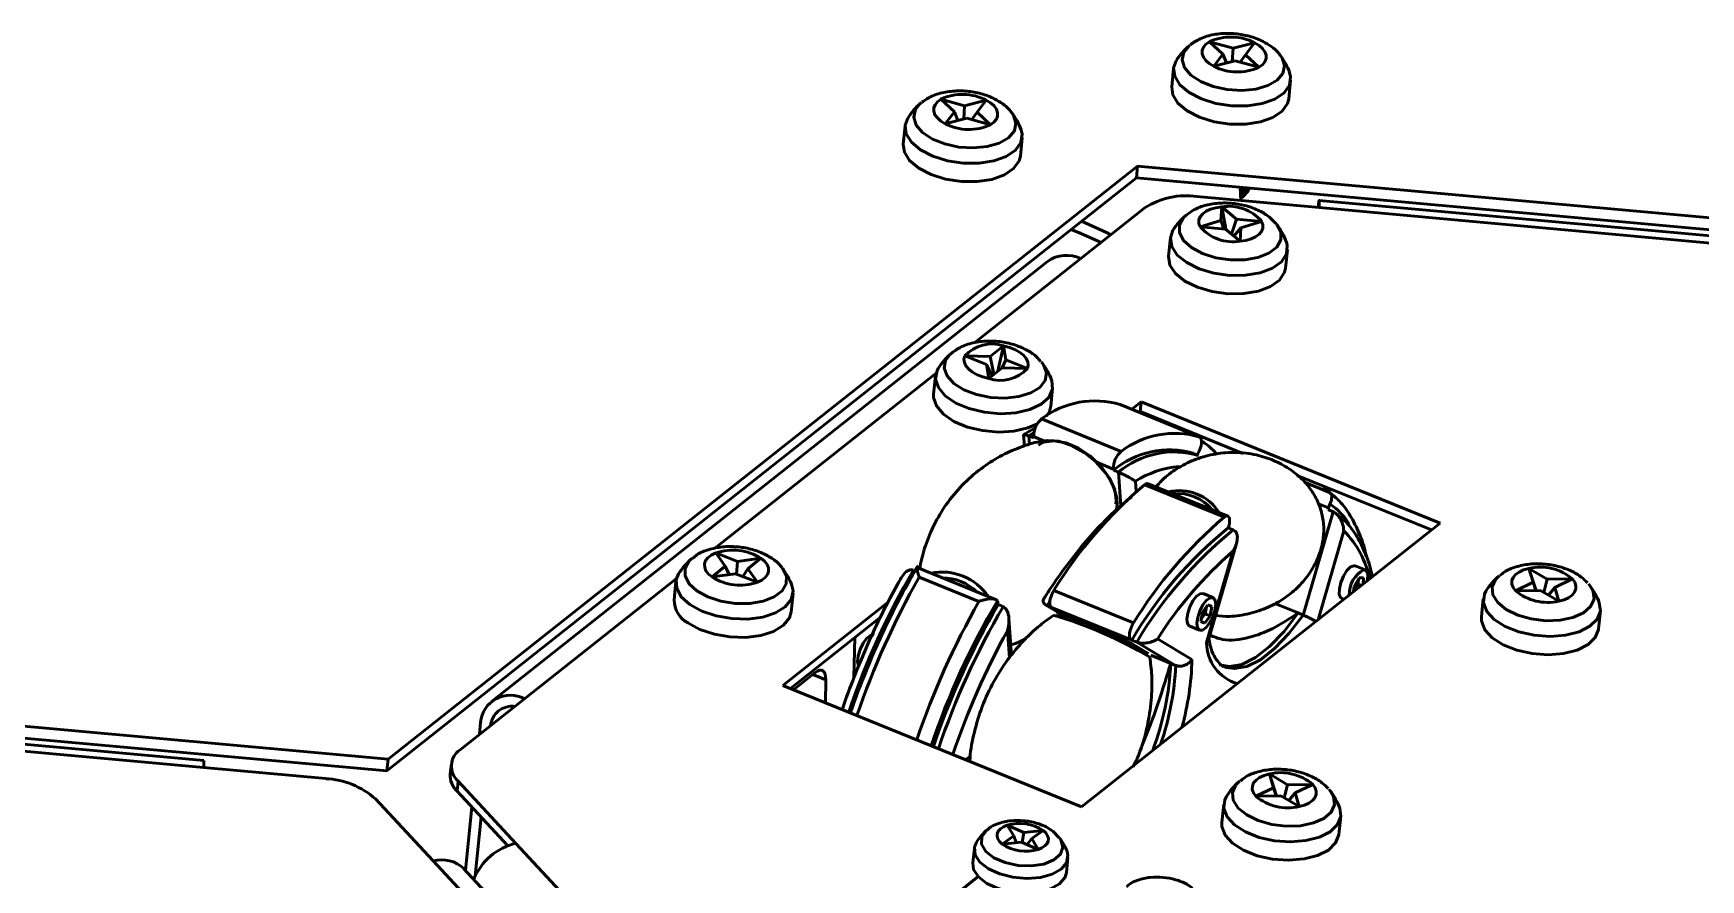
# Model space of a CAD drawing. Header units: millimetres. Extents: x 263 to 2983, y 441 to 2500.
# Drawn here: x 1818.4 to 1960.1, y 1928.8 to 2000.8 of the extents above; entities that cross this region are included whole.
import ezdxf

# ---------------------------------------------------------------- set-up
doc = ezdxf.new("R2010")
doc.units = ezdxf.units.MM
doc.header["$LTSCALE"] = 0.5
doc.layers.add('BOL', color=7, linetype='Continuous', lineweight=50)

msp = doc.modelspace()

# ---------------------------------------------------------------- linework, layer by layer
at = {"layer": 'BOL'}
for p, q in [((1919.47, 1999.01), (1918.33, 2000.07)), ((1918.33, 2000.07), (1920.34, 1999.51)), ((1920.34, 1999.51), (1922.17, 1999.99)), ((1922.17, 1999.99), (1921.39, 1998.97)), ((1918.7, 1997.98), (1919.47, 1999.01)), ((1920.53, 1998.46), (1918.7, 1997.98)), ((1919.47, 1999.01), (1919.77, 1998.27)), ((1920.34, 1999.51), (1920.26, 1998.39)), ((1922.54, 1997.9), (1920.53, 1998.46)), ((1921.39, 1998.97), (1920.95, 1998.34)), ((1921.39, 1998.97), (1922.54, 1997.9)), ((1924.34, 1998.93), (1924.3, 1998.98)), ((1915.29, 1997.81), (1915.13, 1996.25)), ((1925.07, 1995.23), (1925.23, 1996.79)), ((1896.66, 1994.12), (1895.51, 1995.19)), ((1895.51, 1995.19), (1897.52, 1994.62)), ((1895.88, 1993.1), (1896.66, 1994.12)), ((1896.66, 1994.12), (1896.96, 1993.38)), ((1897.52, 1994.62), (1897.45, 1993.51)), ((1897.52, 1994.62), (1899.35, 1995.1)), ((1898.58, 1994.08), (1898.14, 1993.46)), ((1899.35, 1995.1), (1898.58, 1994.08)), ((1898.58, 1994.08), (1899.72, 1993.01)), ((1901.52, 1994.05), (1901.49, 1994.1)), ((1892.47, 1992.93), (1892.31, 1991.37)), ((1897.71, 1993.58), (1895.88, 1993.1)), ((1899.72, 1993.01), (1897.71, 1993.58)), ((1902.26, 1990.34), (1902.42, 1991.9)), ((1912.12, 1988.49), (1848.42, 1938.08)), ((1912.22, 1989.5), (1848.52, 1939.09)), ((1912.12, 1988.49), (1912.22, 1989.5)), ((2032.84, 1977.57), (1912.12, 1988.49)), ((2032.95, 1978.58), (1912.22, 1989.5)), ((1917.27, 1986.91), (1927.65, 1985.97)), ((1920.98, 1987.66), (1920.94, 1987.43)), ((1920.99, 1986.57), (1920.95, 1987.69)), ((1920.96, 1987.53), (1921.23, 1987.63)), ((1907.4, 1981.63), (1912.88, 1985.97)), ((1919.31, 1984.88), (1919.38, 1986.03)), ((1919.38, 1986.03), (1919.72, 1984.16)), ((1919.38, 1986.03), (1920.62, 1984.99)), ((1920.96, 1986.79), (1920.98, 1986.79)), ((1927.65, 1985.97), (2017.26, 1977.86)), ((2017.28, 1978.47), (1927.66, 1986.58)), ((1916.38, 1985.36), (1916.32, 1985.31)), ((1917.54, 1984.34), (1919.31, 1984.88)), ((1919.7, 1984.15), (1917.54, 1984.34)), ((1919.31, 1984.88), (1919.55, 1984.16)), ((1920.94, 1983.11), (1919.7, 1984.15)), ((1920.62, 1984.99), (1920.2, 1983.72)), ((1921.01, 1984.26), (1920.42, 1983.54)), ((1920.62, 1984.99), (1922.77, 1984.8)), ((1921.01, 1984.26), (1920.94, 1983.11)), ((1922.77, 1984.8), (1921.01, 1984.26)), ((1915.01, 1983.4), (1914.85, 1981.84)), ((1904.57, 1981.4), (1857.29, 1943.97)), ((1898.38, 1974.49), (1907.4, 1981.63)), ((1924.8, 1980.81), (1924.96, 1982.37)), ((1899.7, 1973.31), (1900.83, 1974.21)), ((1900.83, 1974.21), (1900.36, 1972.07)), ((1900.83, 1974.21), (1901.02, 1973.04)), ((1899.38, 1972.62), (1897.55, 1973.36)), ((1897.55, 1973.36), (1899.7, 1973.31)), ((1899.7, 1973.31), (1900.01, 1971.8)), ((1901.02, 1973.04), (1900.71, 1972.35)), ((1901.02, 1973.04), (1902.86, 1972.3)), ((1904.11, 1972.78), (1904.05, 1972.84)), ((1876.27, 1956.99), (1895.1, 1971.9)), ((1895.06, 1971.66), (1894.89, 1970.1)), ((1899.57, 1971.45), (1899.38, 1972.62)), ((1899.38, 1972.62), (1899.86, 1971.68)), ((1900.71, 1972.35), (1899.57, 1971.45)), ((1902.86, 1972.3), (1900.71, 1972.35)), ((1904.84, 1969.07), (1905, 1970.64)), ((1917.51, 1966.47), (1910.74, 1969.22)), ((1911.72, 1968.82), (1912.54, 1969.47)), ((1912.36, 1968.56), (1912.45, 1968.63)), ((1912.45, 1968.63), (1912.54, 1969.47)), ((1912.45, 1968.63), (1921.18, 1965.08)), ((1912.54, 1969.47), (1937.93, 1959.15)), ((1903.53, 1967.24), (1902.56, 1966.68)), ((1904.07, 1968.01), (1910.84, 1965.25)), ((1914.42, 1967.83), (1914.41, 1967.73)), ((1902.54, 1966.66), (1902.61, 1965.7)), ((1903.42, 1966.85), (1902.98, 1966.56)), ((1902.98, 1966.56), (1903.4, 1966.39)), ((1902.98, 1966.56), (1903.03, 1965.82)), ((1903.4, 1966.39), (1903.39, 1966.5)), ((1904.31, 1966.13), (1903.39, 1966.5)), ((1910.16, 1963.75), (1908.83, 1964.29)), ((1917.36, 1964.91), (1916.94, 1965.08)), ((1917.35, 1965.06), (1917.28, 1964.94)), ((1910.17, 1963.64), (1910.16, 1963.75)), ((1910.59, 1963.47), (1910.17, 1963.64)), ((1910.8, 1960.6), (1910.59, 1963.47)), ((1925.79, 1963.21), (1937.2, 1958.57)), ((1912.04, 1962.71), (1912.11, 1961.81)), ((1919.6, 1959.66), (1912.83, 1962.41)), ((1919.89, 1959.75), (1913.12, 1962.5)), ((1928.54, 1961.76), (1926.4, 1962.63)), ((1927.77, 1962.07), (1928.81, 1961.98)), ((1926.29, 1951.33), (1928.84, 1960.12)), ((1928.46, 1960.44), (1927.61, 1960.79)), ((1928.46, 1960.44), (1928.41, 1960.3)), ((1928.84, 1960.12), (1928.41, 1960.3)), ((1937.93, 1959.15), (1907.46, 1935.03)), ((1919.93, 1958.75), (1919.97, 1958.9)), ((1920.35, 1958.58), (1919.93, 1958.75)), ((1918.25, 1949.22), (1920.63, 1957.43)), ((1929.75, 1958.5), (1927.56, 1950.94)), ((1874.36, 1956.15), (1874.3, 1956.11)), ((1877.18, 1955.48), (1876.37, 1956.61)), ((1876.37, 1956.61), (1878.21, 1955.88)), ((1878.21, 1955.88), (1878.14, 1954.82)), ((1878.21, 1955.88), (1880.21, 1956.16)), ((1880.21, 1956.16), (1879.1, 1955.25)), ((1918.09, 1949), (1920.35, 1956.79)), ((1860.12, 1944.21), (1873.04, 1954.43)), ((1876.06, 1954.57), (1877.18, 1955.48)), ((1878.06, 1954.85), (1876.06, 1954.57)), ((1877.18, 1955.48), (1877.52, 1954.78)), ((1879.91, 1954.12), (1878.06, 1954.85)), ((1879.1, 1955.25), (1878.66, 1954.61)), ((1879.1, 1955.25), (1879.91, 1954.12)), ((1900.15, 1952.66), (1893.48, 1955.37)), ((1898.74, 1952.49), (1893.66, 1954.55)), ((1896.07, 1954.32), (1896.06, 1954.47)), ((1931.05, 1954.49), (1930.62, 1953.77)), ((1931.57, 1955.17), (1930.72, 1955.51)), ((1930.97, 1953.96), (1930.99, 1954.4)), ((1931.43, 1954.5), (1931.05, 1954.49)), ((1931.4, 1953.98), (1931.43, 1954.5)), ((1942.97, 1954.69), (1942.92, 1954.64)), ((1945.84, 1954.12), (1945.49, 1955.29)), ((1945.49, 1955.29), (1946.09, 1953.42)), ((1945.49, 1955.29), (1947.05, 1954.38)), ((1947.05, 1954.38), (1946.76, 1953.26)), ((1947.05, 1954.38), (1949.18, 1954.4)), ((1949.18, 1954.4), (1947.68, 1953.68)), ((1872.99, 1954.19), (1872.83, 1952.63)), ((1882.78, 1951.61), (1882.94, 1953.17)), ((1897.84, 1953.9), (1897.65, 1953.68)), ((1905.12, 1953.43), (1911.89, 1950.68)), ((1918.63, 1952.82), (1917.79, 1953.16)), ((1930.62, 1953.77), (1930.59, 1953.34)), ((1930.61, 1953.35), (1930.97, 1953.96)), ((1930.97, 1953.96), (1931.24, 1953.85)), ((1944.34, 1953.4), (1945.84, 1954.12)), ((1946.47, 1953.43), (1944.34, 1953.4)), ((1945.84, 1954.12), (1946.07, 1953.42)), ((1948.03, 1952.51), (1946.47, 1953.43)), ((1947.68, 1953.68), (1947.15, 1953.03)), ((1947.68, 1953.68), (1948.03, 1952.51)), ((1950.67, 1953.85), (1950.54, 1954)), ((1882.07, 1945.35), (1891.04, 1952.46)), ((1900.36, 1952.33), (1900.37, 1952.22)), ((1900.79, 1952.05), (1900.37, 1952.22)), ((1904.43, 1952.18), (1905.78, 1951.37)), ((1904.78, 1952.51), (1904.53, 1952.13)), ((1904.53, 1952.13), (1904.96, 1951.96)), ((1904.53, 1952.13), (1905.82, 1951.36)), ((1911.67, 1949.24), (1904.9, 1951.99)), ((1904.9, 1951.99), (1904.96, 1951.96)), ((1905.32, 1951.48), (1905.31, 1951.47)), ((1917.74, 1951.59), (1917.61, 1950.8)), ((1917.64, 1951), (1917.97, 1951.45)), ((1918.2, 1952.21), (1917.74, 1951.59)), ((1917.97, 1951.45), (1918.07, 1952.03)), ((1917.97, 1951.45), (1918.39, 1951.27)), ((1918.19, 1952.2), (1918.53, 1952.06)), ((1918.53, 1952.06), (1918.2, 1952.21)), ((1918.39, 1951.27), (1918.53, 1952.06)), ((1925.87, 1951.51), (1923.88, 1952.32)), ((1926.29, 1951.33), (1925.87, 1951.51)), ((1929.59, 1952.73), (1929.75, 1952.67)), ((1941.61, 1952.73), (1941.45, 1951.17)), ((1951.4, 1950.15), (1951.56, 1951.71)), ((1882.71, 1945.09), (1890.37, 1951.15)), ((1901.35, 1947.7), (1901.18, 1950.05)), ((1901.51, 1947.9), (1901.29, 1951.05)), ((1908.45, 1950.37), (1908.44, 1950.36)), ((1916.64, 1950.39), (1916.66, 1950.38)), ((1916.66, 1950.38), (1917.5, 1950.04)), ((1917.61, 1950.8), (1917.93, 1950.65)), ((1917.93, 1950.65), (1918.39, 1951.27)), ((1848.42, 1938.08), (1727.69, 1949)), ((1848.52, 1939.09), (1727.8, 1950.01)), ((1888.18, 1949.42), (1888.11, 1946.02)), ((1910.28, 1949.56), (1910.28, 1949.57)), ((1911.67, 1949.24), (1911.73, 1949.2)), ((1912.15, 1949.03), (1911.73, 1949.2)), ((1915.46, 1947.06), (1912.15, 1949.03)), ((1913.91, 1949.3), (1916.84, 1947.55)), ((1915.04, 1947.23), (1913.35, 1947.92)), ((1915.46, 1947.06), (1915.04, 1947.23)), ((1743.22, 1946.48), (1832.84, 1938.37)), ((1832.86, 1938.98), (1743.24, 1947.09)), ((1884.83, 1946.45), (1882.98, 1944.98)), ((1884.61, 1946.27), (1885.72, 1945.82)), ((1885.69, 1943.88), (1885.72, 1945.82)), ((1919.62, 1946.94), (1919.75, 1946.89)), ((1907.46, 1935.03), (1882.07, 1945.35)), ((1854.64, 1939.87), (1860.12, 1944.21)), ((1856.28, 1941.17), (1856.38, 1942.22)), ((1848.42, 1938.08), (1848.52, 1939.09)), ((1898.03, 1939.36), (1897.59, 1939.04)), ((1832.84, 1938.37), (1843.22, 1937.43)), ((1853.9, 1938.66), (1853.81, 1937.82)), ((1923.77, 1936.66), (1923.43, 1937.83)), ((1923.43, 1937.83), (1924.02, 1935.96)), ((1923.43, 1937.83), (1924.98, 1936.91)), ((1854.48, 1937.21), (1854.39, 1936.37)), ((1858.71, 1931.73), (1854.39, 1936.37)), ((1859.38, 1931.93), (1854.48, 1937.21)), ((1920.91, 1937.22), (1920.86, 1937.18)), ((1922.28, 1935.93), (1923.77, 1936.66)), ((1924.41, 1935.96), (1922.28, 1935.93)), ((1923.77, 1936.66), (1924.01, 1935.96)), ((1925.96, 1935.05), (1924.41, 1935.96)), ((1924.98, 1936.91), (1924.69, 1935.79)), ((1924.98, 1936.91), (1927.11, 1936.94)), ((1925.61, 1936.21), (1925.09, 1935.56)), ((1927.11, 1936.94), (1925.61, 1936.21)), ((1925.61, 1936.21), (1925.96, 1935.05)), ((1928.6, 1936.38), (1928.47, 1936.54)), ((1847.46, 1935.7), (1852.36, 1930.43)), ((1855.09, 1929.63), (1855.64, 1935.02)), ((1919.55, 1935.26), (1919.39, 1933.7)), ((1856.44, 1934.17), (1855.92, 1929.16)), ((1901.7, 1932.56), (1901.15, 1933.47)), ((1901.15, 1933.47), (1902.57, 1932.85)), ((1902.57, 1932.85), (1904.2, 1933.02)), ((1904.2, 1933.02), (1903.23, 1932.33)), ((1929.33, 1932.68), (1929.49, 1934.24)), ((1901.72, 1886.4), (1859.38, 1931.93)), ((1900.72, 1931.86), (1901.7, 1932.56)), ((1902.36, 1932.04), (1900.72, 1931.86)), ((1901.7, 1932.56), (1901.91, 1931.99)), ((1903.78, 1931.41), (1902.36, 1932.04)), ((1902.57, 1932.85), (1902.42, 1932.01)), ((1903.23, 1932.33), (1902.84, 1931.83)), ((1903.23, 1932.33), (1903.78, 1931.41)), ((1905.56, 1932.41), (1905.05, 1932.94)), ((1852.36, 1930.43), (1860.33, 1921.85)), ((1898.35, 1931.51), (1898.22, 1930.26)), ((1906.18, 1929.44), (1906.3, 1930.69)), ((1897.28, 1884.25), (1854.94, 1929.79)), ((1895.75, 1926.77), (1898.68, 1929.1))]:
    msp.add_line(p, q, dxfattribs=at)
at = {"layer": 'BOL', "flags": 128}
for points in [[(1916.6, 1999.73), (1916.16, 1999.19), (1916.01, 1998.54), (1916.22, 1997.87), (1916.76, 1997.24), (1917.6, 1996.69), (1918.65, 1996.26), (1919.85, 1996), (1921.09, 1995.93), (1922.27, 1996.05), (1923.29, 1996.34), (1924.08, 1996.8), (1924.56, 1997.37), (1924.71, 1998.02), (1924.5, 1998.69), (1924.34, 1998.93)], [(1916.67, 1999.79), (1916.65, 1999.77), (1916.6, 1999.73)], [(1918.33, 2000.07), (1918.03, 1999.86), (1917.82, 1999.6), (1917.72, 1999.33), (1917.72, 1999.04), (1917.82, 1998.75), (1918.02, 1998.47), (1918.32, 1998.21), (1918.7, 1997.98)], [(1922.54, 1997.9), (1922.84, 1998.12), (1923.04, 1998.37), (1923.15, 1998.64), (1923.15, 1998.93), (1923.05, 1999.22), (1922.84, 1999.5), (1922.55, 1999.76), (1922.17, 1999.99)], [(1915.51, 1998.45), (1915.29, 1997.86), (1915.38, 1997.13), (1915.82, 1996.41), (1916.6, 1995.76), (1917.65, 1995.22), (1918.89, 1994.83), (1920.23, 1994.63), (1921.58, 1994.63), (1922.82, 1994.82), (1923.88, 1995.2), (1924.67, 1995.73), (1925.13, 1996.38), (1925.23, 1997.1), (1925.15, 1997.46)], [(1915.13, 1996.25), (1915.22, 1995.57), (1915.66, 1994.85), (1916.44, 1994.2), (1917.49, 1993.66), (1918.73, 1993.27), (1920.07, 1993.07), (1921.42, 1993.07), (1922.66, 1993.26), (1923.72, 1993.64), (1924.51, 1994.17), (1924.97, 1994.82), (1925.07, 1995.23)], [(1893.78, 1994.84), (1893.34, 1994.31), (1893.2, 1993.66), (1893.41, 1992.99), (1893.95, 1992.35), (1894.78, 1991.8), (1895.84, 1991.38), (1897.03, 1991.12), (1898.27, 1991.04), (1899.45, 1991.16), (1900.47, 1991.46), (1901.26, 1991.91), (1901.75, 1992.49), (1901.89, 1993.14), (1901.68, 1993.81), (1901.52, 1994.05)], [(1893.86, 1994.9), (1893.83, 1994.88), (1893.78, 1994.84)], [(1895.51, 1995.19), (1895.21, 1994.97), (1895.01, 1994.72), (1894.9, 1994.45), (1894.9, 1994.16), (1895, 1993.87), (1895.21, 1993.59), (1895.5, 1993.33), (1895.88, 1993.1)], [(1899.72, 1993.01), (1900.02, 1993.23), (1900.23, 1993.48), (1900.33, 1993.75), (1900.33, 1994.04), (1900.23, 1994.33), (1900.03, 1994.61), (1899.73, 1994.87), (1899.35, 1995.1)], [(1892.69, 1993.57), (1892.48, 1992.98), (1892.56, 1992.25), (1893.01, 1991.53), (1893.78, 1990.87), (1894.83, 1990.33), (1896.07, 1989.95), (1897.41, 1989.74), (1898.76, 1989.74), (1900.01, 1989.94), (1901.06, 1990.31), (1901.85, 1990.85), (1902.31, 1991.5), (1902.42, 1992.22), (1902.33, 1992.58)], [(1892.31, 1991.37), (1892.4, 1990.69), (1892.85, 1989.97), (1893.62, 1989.31), (1894.67, 1988.77), (1895.91, 1988.39), (1897.25, 1988.18), (1898.6, 1988.18), (1899.85, 1988.37), (1900.9, 1988.75), (1901.69, 1989.29), (1902.15, 1989.94), (1902.26, 1990.34)], [(1919.38, 1986.03), (1918.88, 1985.96), (1918.43, 1985.83), (1918.05, 1985.66), (1917.76, 1985.44), (1917.55, 1985.19), (1917.44, 1984.92), (1917.44, 1984.63), (1917.54, 1984.34)], [(1927.57, 1985.97), (1927.6, 1986.24), (1927.64, 1986.49), (1927.66, 1986.58), (1927.67, 1986.53), (1927.67, 1986.32), (1927.65, 1985.97)], [(1909.13, 1983), (1907.35, 1983.8), (1906.57, 1984.1)], [(1909.94, 1983.65), (1909.58, 1983.84), (1907.46, 1984.81)], [(1915.23, 1984.04), (1915.01, 1983.39), (1915.13, 1982.65), (1915.6, 1981.94), (1916.4, 1981.29), (1917.47, 1980.76), (1918.72, 1980.39), (1920.07, 1980.21), (1921.41, 1980.22)], [(1916.32, 1985.31), (1916.12, 1985.12), (1915.78, 1984.5), (1915.78, 1983.84), (1916.14, 1983.18), (1916.81, 1982.57), (1917.75, 1982.07), (1918.88, 1981.71), (1920.11, 1981.53), (1921.33, 1981.54)], [(1920.94, 1983.11), (1921.43, 1983.18), (1921.88, 1983.31), (1922.26, 1983.48), (1922.56, 1983.7), (1922.77, 1983.95), (1922.87, 1984.22), (1922.87, 1984.51), (1922.77, 1984.8)], [(1921.33, 1981.54), (1922.45, 1981.74), (1923.38, 1982.11), (1924.05, 1982.62), (1924.39, 1983.23), (1924.39, 1983.9), (1924.06, 1984.52)], [(1924.06, 1984.52), (1924.03, 1984.56), (1924.02, 1984.57)], [(1921.41, 1980.22), (1922.65, 1980.43), (1923.68, 1980.82), (1924.45, 1981.37), (1924.88, 1982.03), (1924.95, 1982.75), (1924.87, 1983.05)], [(1914.85, 1981.84), (1914.85, 1981.83), (1914.96, 1981.09), (1915.44, 1980.38), (1916.24, 1979.73), (1917.31, 1979.2), (1918.56, 1978.83), (1919.91, 1978.64), (1921.25, 1978.66)], [(1921.25, 1978.66), (1922.49, 1978.87), (1923.52, 1979.26), (1924.29, 1979.81), (1924.72, 1980.47), (1924.8, 1980.81)], [(1902.86, 1972.3), (1902.93, 1972.58), (1902.9, 1972.87), (1902.76, 1973.15), (1902.53, 1973.43), (1902.2, 1973.68), (1901.8, 1973.9), (1901.34, 1974.08), (1900.83, 1974.21)], [(1895.9, 1972.98), (1895.79, 1972.33), (1896.03, 1971.66), (1896.6, 1971.02), (1897.46, 1970.48), (1898.53, 1970.08), (1899.74, 1969.83), (1900.97, 1969.78), (1902.14, 1969.91), (1903.15, 1970.23), (1903.91, 1970.69), (1904.36, 1971.28), (1904.47, 1971.93), (1904.23, 1972.6), (1904.11, 1972.78)], [(1896.37, 1973.57), (1896.35, 1973.56), (1895.9, 1972.98)], [(1897.55, 1973.36), (1897.47, 1973.08), (1897.51, 1972.8), (1897.64, 1972.51), (1897.88, 1972.23), (1898.2, 1971.98), (1898.6, 1971.76), (1899.07, 1971.58), (1899.57, 1971.45)], [(1895.28, 1972.3), (1895.18, 1972.12), (1895.05, 1971.4), (1895.29, 1970.67), (1895.88, 1969.97), (1896.78, 1969.36), (1897.92, 1968.88), (1899.21, 1968.57), (1900.57, 1968.45), (1901.88, 1968.53), (1903.06, 1968.8), (1904.02, 1969.25), (1904.67, 1969.84), (1904.99, 1970.53), (1904.93, 1971.26), (1904.92, 1971.31)], [(1894.89, 1970.1), (1894.89, 1969.84), (1895.13, 1969.11), (1895.72, 1968.41), (1896.62, 1967.8), (1897.76, 1967.32), (1899.05, 1967.01), (1900.41, 1966.89), (1901.72, 1966.97), (1902.9, 1967.24), (1903.71, 1967.6)], [(1903.8, 1965.79), (1904.24, 1966.02), (1905.1, 1966.15), (1906.12, 1965.98), (1907.19, 1965.52), (1908.23, 1964.83), (1909.14, 1963.96), (1909.84, 1962.98), (1910.28, 1961.99), (1910.4, 1961.07), (1910.37, 1960.8)], [(1904.32, 1966.15), (1904.56, 1966.18), (1905.54, 1966.11), (1906.62, 1965.76), (1907.69, 1965.16), (1908.69, 1964.35), (1909.52, 1963.41), (1910.12, 1962.4), (1910.44, 1961.42), (1910.48, 1960.87)], [(1917.35, 1965.06), (1917.46, 1965.27), (1917.55, 1965.49), (1917.62, 1965.72), (1917.66, 1965.94), (1917.67, 1966.13), (1917.64, 1966.29), (1917.59, 1966.4), (1917.51, 1966.47)], [(1919.97, 1958.9), (1920.03, 1959.13), (1920.05, 1959.33), (1920.04, 1959.5), (1920, 1959.64), (1919.93, 1959.73), (1919.84, 1959.76), (1919.72, 1959.74), (1919.6, 1959.66)], [(1874.3, 1956.11), (1874.12, 1955.94), (1873.77, 1955.33), (1873.76, 1954.67), (1874.1, 1954), (1874.76, 1953.39)], [(1876.37, 1956.61), (1875.99, 1956.43), (1875.71, 1956.21), (1875.51, 1955.96), (1875.42, 1955.68), (1875.43, 1955.39), (1875.54, 1955.1), (1875.76, 1954.82), (1876.06, 1954.57)], [(1879.91, 1954.12), (1880.28, 1954.3), (1880.57, 1954.52), (1880.76, 1954.77), (1880.86, 1955.05), (1880.85, 1955.34), (1880.73, 1955.63), (1880.52, 1955.91), (1880.21, 1956.16)], [(1873.21, 1954.83), (1873.01, 1954.35), (1873.05, 1953.62), (1873.44, 1952.89), (1874.17, 1952.22)], [(1874.76, 1953.39), (1875.69, 1952.88), (1876.81, 1952.52), (1878.03, 1952.33), (1879.26, 1952.33), (1880.39, 1952.52), (1881.33, 1952.88), (1882.01, 1953.39), (1882.36, 1954), (1882.37, 1954.66), (1882.04, 1955.31)], [(1930.72, 1955.51), (1930.62, 1955.53), (1930.33, 1955.42), (1930.02, 1955.11), (1929.73, 1954.65), (1929.5, 1954.11), (1929.38, 1953.57), (1929.37, 1953.12), (1929.48, 1952.82), (1929.59, 1952.73)], [(1931.78, 1954.27), (1931.78, 1954.33), (1931.79, 1954.78), (1931.68, 1955.08), (1931.46, 1955.19)], [(1942.92, 1954.64), (1942.64, 1954.35), (1942.36, 1953.72), (1942.42, 1953.06), (1942.84, 1952.4), (1943.56, 1951.81), (1944.54, 1951.33), (1945.69, 1951), (1946.92, 1950.85), (1948.14, 1950.89), (1949.23, 1951.12), (1950.12, 1951.52), (1950.73, 1952.05), (1951.02, 1952.68), (1950.95, 1953.35), (1950.67, 1953.85)], [(1945.49, 1955.29), (1945.04, 1955.17), (1944.66, 1954.99), (1944.36, 1954.78), (1944.15, 1954.53), (1944.04, 1954.26), (1944.04, 1953.97), (1944.14, 1953.68), (1944.34, 1953.4)], [(1948.03, 1952.51), (1948.47, 1952.64), (1948.85, 1952.81), (1949.15, 1953.02), (1949.36, 1953.27), (1949.47, 1953.55), (1949.48, 1953.83), (1949.38, 1954.12), (1949.18, 1954.4)], [(1874.17, 1952.22), (1875.19, 1951.67), (1876.41, 1951.26), (1877.74, 1951.03), (1879.09, 1950.99), (1880.36, 1951.16), (1881.45, 1951.51), (1882.28, 1952.03), (1882.79, 1952.67), (1882.94, 1953.38), (1882.85, 1953.84)], [(1904.9, 1951.99), (1904.83, 1952.07), (1904.78, 1952.19), (1904.77, 1952.36), (1904.78, 1952.56), (1904.83, 1952.78), (1904.9, 1953.01), (1905, 1953.23), (1905.12, 1953.43)], [(1917.79, 1953.16), (1917.55, 1953.15), (1917.24, 1952.94), (1916.93, 1952.55), (1916.67, 1952.04), (1916.49, 1951.49), (1916.42, 1950.98), (1916.48, 1950.6), (1916.64, 1950.39)], [(1941.83, 1953.37), (1941.7, 1953.11), (1941.62, 1952.39), (1941.9, 1951.65), (1942.53, 1950.96), (1943.46, 1950.37), (1944.62, 1949.9), (1945.93, 1949.62), (1947.29, 1949.52), (1948.59, 1949.62), (1949.75, 1949.92), (1950.67, 1950.39), (1951.29, 1950.99), (1951.56, 1951.68), (1951.47, 1952.38)], [(1874.01, 1950.66), (1875.03, 1950.1), (1876.25, 1949.7), (1877.58, 1949.47), (1878.93, 1949.43), (1880.2, 1949.6), (1881.29, 1949.95), (1882.12, 1950.47), (1882.63, 1951.11), (1882.78, 1951.61)], [(1917.49, 1950.05), (1917.74, 1950.05), (1918.05, 1950.27), (1918.35, 1950.66), (1918.62, 1951.17), (1918.8, 1951.72), (1918.87, 1952.22), (1918.81, 1952.61), (1918.65, 1952.81), (1918.39, 1952.81), (1918.09, 1952.59), (1917.78, 1952.2), (1917.52, 1951.69), (1917.34, 1951.14), (1917.27, 1950.64), (1917.32, 1950.25), (1917.49, 1950.05)], [(1919.2, 1947.11), (1920.03, 1946.95), (1921.09, 1947.14), (1922.24, 1947.72), (1923.44, 1948.66), (1924.67, 1949.94), (1925.87, 1951.51)], [(1911.89, 1950.68), (1911.77, 1950.48), (1911.68, 1950.26), (1911.6, 1950.03), (1911.55, 1949.81), (1911.54, 1949.61), (1911.55, 1949.44), (1911.6, 1949.31), (1911.67, 1949.24)], [(1919.75, 1946.89), (1920.46, 1946.78), (1921.51, 1946.97), (1922.66, 1947.54), (1923.87, 1948.49), (1925.09, 1949.76), (1926.29, 1951.33)], [(1941.45, 1951.17), (1941.46, 1950.83), (1941.74, 1950.09), (1942.37, 1949.4), (1943.3, 1948.81), (1944.46, 1948.34), (1945.77, 1948.06), (1947.13, 1947.96), (1948.43, 1948.06), (1949.59, 1948.36), (1950.51, 1948.83), (1951.13, 1949.43), (1951.4, 1950.12), (1951.4, 1950.15)], [(1888.43, 1947.38), (1888.48, 1947.87), (1888.64, 1948.42), (1888.9, 1948.94), (1889.2, 1949.36), (1889.51, 1949.6), (1889.77, 1949.64), (1889.8, 1949.63)], [(1888.51, 1947), (1888.5, 1947.02), (1888.43, 1947.38)], [(1884.83, 1946.45), (1885.02, 1946.57), (1885.19, 1946.64), (1885.35, 1946.64), (1885.48, 1946.58), (1885.59, 1946.47), (1885.67, 1946.3), (1885.71, 1946.08), (1885.72, 1945.82)], [(1923.43, 1937.83), (1922.98, 1937.7), (1922.6, 1937.53), (1922.3, 1937.31), (1922.09, 1937.06), (1921.98, 1936.79), (1921.97, 1936.5), (1922.07, 1936.21), (1922.28, 1935.93)], [(1919.77, 1935.91), (1919.64, 1935.64), (1919.55, 1934.92), (1919.83, 1934.19), (1920.46, 1933.5), (1921.4, 1932.9), (1922.56, 1932.44), (1923.87, 1932.15), (1925.22, 1932.05), (1926.53, 1932.16), (1927.68, 1932.45), (1928.6, 1932.92), (1929.22, 1933.52), (1929.49, 1934.22), (1929.41, 1934.91)], [(1920.86, 1937.18), (1920.57, 1936.89), (1920.29, 1936.26), (1920.36, 1935.59), (1920.77, 1934.93), (1921.5, 1934.34), (1922.47, 1933.86), (1923.63, 1933.54), (1924.86, 1933.39), (1926.07, 1933.43), (1927.17, 1933.66), (1928.06, 1934.05), (1928.67, 1934.59), (1928.95, 1935.21), (1928.88, 1935.88), (1928.6, 1936.38)], [(1925.96, 1935.05), (1926.41, 1935.17), (1926.79, 1935.34), (1927.09, 1935.56), (1927.3, 1935.81), (1927.41, 1936.08), (1927.41, 1936.37), (1927.31, 1936.66), (1927.11, 1936.94)], [(1899.39, 1933.04), (1899.37, 1933.02), (1898.98, 1932.47), (1898.97, 1931.85), (1899.32, 1931.24), (1900.02, 1930.7), (1900.97, 1930.29), (1902.07, 1930.05), (1903.21, 1930.01), (1904.27, 1930.17), (1905.12, 1930.52), (1905.68, 1931.01), (1905.88, 1931.6), (1905.71, 1932.22), (1905.59, 1932.4)], [(1901.15, 1933.47), (1900.83, 1933.34), (1900.58, 1933.17), (1900.4, 1932.98), (1900.3, 1932.76), (1900.28, 1932.53), (1900.35, 1932.3), (1900.5, 1932.08), (1900.72, 1931.86)], [(1903.78, 1931.41), (1904.1, 1931.54), (1904.35, 1931.71), (1904.53, 1931.91), (1904.63, 1932.12), (1904.64, 1932.35), (1904.58, 1932.58), (1904.43, 1932.81), (1904.2, 1933.02)], [(1919.39, 1933.7), (1919.39, 1933.36), (1919.67, 1932.63), (1920.3, 1931.94), (1921.23, 1931.34), (1922.4, 1930.88), (1923.7, 1930.59), (1925.06, 1930.49), (1926.37, 1930.6), (1927.52, 1930.89), (1928.44, 1931.36), (1929.06, 1931.96), (1929.33, 1932.66), (1929.33, 1932.68)], [(1898.52, 1932.02), (1898.36, 1931.6), (1898.42, 1930.96), (1898.82, 1930.33), (1899.54, 1929.77), (1900.51, 1929.33), (1901.63, 1929.04), (1902.82, 1928.94), (1903.96, 1929.03), (1904.96, 1929.3), (1905.72, 1929.73), (1906.19, 1930.28), (1906.31, 1930.91), (1906.23, 1931.23)], [(1898.22, 1930.26), (1898.29, 1929.71), (1898.7, 1929.08), (1899.41, 1928.52), (1900.38, 1928.08), (1901.5, 1927.79), (1902.69, 1927.69), (1903.83, 1927.78), (1904.83, 1928.05), (1905.6, 1928.48), (1906.06, 1929.04), (1906.18, 1929.44)]]:
    msp.add_lwpolyline(points, dxfattribs=at)
at = {"layer": 'BOL'}
for centre, radius, start, end in [((1920.09, 1995.65), 5.37, 130.5445, 148.483), ((1920.16, 1996.06), 4.41, 62.9424, 114.6023), ((1920.09, 1995.65), 5.37, 19.7775, 37.7161), ((1920.7, 2001.91), 4.41, 242.947, 294.5978), ((1897.35, 1991.18), 4.41, 62.9423, 114.6024), ((1897.27, 1990.76), 5.37, 130.5445, 148.483), ((1897.27, 1990.76), 5.37, 19.7775, 37.7161), ((1897.89, 1997.02), 4.41, 242.947, 294.5978), ((1916.34, 1980.53), 6.45, 81.7012, 122.4714), ((1920.52, 1987.79), 1.1, 294.4391, 338.275), ((1919.98, 1982.39), 3.69, 40.7079, 99.3783), ((1919.81, 1981.23), 5.37, 130.5445, 148.483), ((1920.34, 1986.75), 3.69, 220.7086, 279.3793), ((1919.81, 1981.23), 5.37, 19.7775, 37.7161), ((1906.18, 1979.1), 2.81, 64.3576, 124.9721), ((1899.83, 1971.29), 3.09, 71.0928, 137.7787), ((1899.86, 1969.49), 5.37, 130.5445, 148.483), ((1899.86, 1969.49), 5.37, 19.7775, 37.7161), ((1900.57, 1974.37), 3.09, 251.0928, 317.7787), ((1908.6, 1962.05), 7.49, 73.4084, 127.2593), ((1903.25, 1969.27), 1.6, 321.1712, 353.1498), ((1905.31, 1966.54), 1.92, 130.329, 181.1431), ((1915.37, 1959.29), 7.49, 73.4084, 127.2592), ((1912.08, 1963.79), 1.92, 130.3278, 181.1444), ((1914.91, 1958.03), 7.34, 73.9263, 130.1586), ((1915.32, 1957.88), 7.32, 73.4281, 130.2117), ((1916.51, 1955.63), 8.37, 95.3655, 122.2492), ((1937.28, 1933.61), 37.79, 130.3315, 148.3503), ((1913.04, 1962.21), 0.294, 75.2329, 137.7326), ((1915.78, 1957.94), 3.97, 32.0127, 103.7372), ((1915.68, 1957.97), 3.69, 38.9146, 96.8358), ((1930.78, 1959.77), 2.42, 155.4119, 163.7891), ((1925.18, 1955.93), 5.92, 32.0879, 54.9119), ((1942.47, 1931.1), 35.68, 129.1772, 149.5046), ((1944.05, 1930.85), 37.79, 130.3315, 148.3503), ((1942.89, 1930.93), 35.67, 129.1758, 149.5052), ((1923.89, 1952.67), 8.26, 12.2649, 44.8616), ((1877.79, 1952.02), 5.37, 130.5445, 148.483), ((1877.82, 1952.33), 4.52, 57.9869, 108.7859), ((1943.13, 1930.71), 34.63, 131.1412, 147.541), ((1878.45, 1958.4), 4.52, 237.9856, 288.7855), ((1877.79, 1952.02), 5.37, 19.7775, 37.7161), ((1950.17, 1921.87), 66, 149.7284, 161.2623), ((1954.48, 1920.12), 69.89, 150.4852, 161.0755), ((1895.58, 1950.17), 4.82, 34.6541, 101.0959), ((1895.53, 1950.04), 4.47, 46.6619, 89.088), ((1932.57, 1953.1), 2.36, 117.8454, 181.6095), ((1946.41, 1950.56), 5.37, 130.5445, 148.483), ((1946.45, 1951.17), 4.24, 49.8691, 103.034), ((1947.07, 1956.64), 4.23, 229.8701, 283.0345), ((1946.41, 1950.56), 5.37, 19.7775, 37.7161), ((1875.07, 1952.64), 2.24, 180.2418, 241.8159), ((1959.58, 1918.05), 69.91, 150.4872, 161.0735), ((1958.25, 1918.59), 67.15, 149.633, 161.2037), ((1957.01, 1919.11), 65.61, 149.6942, 161.2966), ((1957.45, 1918.93), 65.62, 149.6956, 161.2951), ((1899.82, 1952.31), 0.54, 2.3278, 25.2461), ((1896.53, 1920.65), 32.06, 58.7486, 73.8985), ((1957.28, 1918.98), 64.12, 151.0229, 161.362), ((1894.64, 1916.17), 36.67, 59.4902, 73.4415), ((1908.06, 1948.29), 2.12, 63.3087, 79.4734), ((1907.28, 1944.94), 5.52, 57.0175, 71.677), ((1921.75, 1949.01), 3.66, 180.1743, 253.3305), ((1890.66, 1948.4), 24.41, 339.4179, 357.2616), ((1893.64, 1948.04), 23.21, 344.355, 358.7926), ((1891.5, 1948.17), 23.99, 340.9508, 357.3401), ((1858.9, 1941.99), 2.53, 61.2291, 174.9199), ((1859.04, 1941.77), 1.81, 81.842, 174.885), ((1829.61, 1938.75), 3.25, 353.2213, 4.1098), ((1855.59, 1938.48), 1.69, 124.3504, 228.8257), ((1842.93, 1930.65), 6.78, 48.1868, 87.5624), ((1855.63, 1937.71), 1.83, 176.5072, 227.2409), ((1924.38, 1933.7), 4.24, 49.8705, 103.0342), ((1924.35, 1933.1), 5.37, 130.5445, 148.483), ((1925.01, 1939.17), 4.23, 229.8685, 283.0347), ((1924.35, 1933.1), 5.37, 19.7775, 37.7161), ((1902.19, 1929.77), 4.3, 130.5445, 148.483), ((1902.2, 1930.04), 3.59, 56.0767, 107.1158), ((1860.6, 1926.88), 5.2, 103.5, 157.4906), ((1902.72, 1934.84), 3.59, 236.0766, 287.1159), ((1902.19, 1929.77), 4.3, 19.7775, 37.7161), ((1853.09, 1927.85), 2.68, 46.2176, 105.8011)]:
    msp.add_arc(centre, radius, start, end, dxfattribs=at)
for points, knots in [([(1922.91, 2000.08), (1922.71, 2000.18), (1922.16, 2000.44), (1921.15, 2000.7), (1919.92, 2000.82), (1918.69, 2000.71), (1917.58, 2000.4), (1916.98, 2000), (1916.71, 1999.82)], [0, 0, 0, 0, 0.103117, 0.283595, 0.463259, 0.646414, 0.838105, 1, 1, 1, 1]), ([(1924.28, 1999), (1924.26, 1999.02), (1924.09, 1999.3), (1923.62, 1999.67), (1923.13, 1999.95), (1922.91, 2000.08)], [0, 0, 0, 0, 0.042538, 0.569872, 1, 1, 1, 1]), ([(1900.1, 1995.2), (1899.9, 1995.29), (1899.35, 1995.55), (1898.34, 1995.81), (1897.11, 1995.93), (1895.87, 1995.82), (1894.77, 1995.52), (1894.17, 1995.12), (1893.89, 1994.93)], [0, 0, 0, 0, 0.103117, 0.283594, 0.463259, 0.646409, 0.838105, 1, 1, 1, 1]), ([(1901.46, 1994.11), (1901.45, 1994.13), (1901.27, 1994.41), (1900.81, 1994.78), (1900.32, 1995.07), (1900.1, 1995.2)], [0, 0, 0, 0, 0.042539, 0.569872, 1, 1, 1, 1]), ([(1920.95, 1987), (1921.03, 1987.02), (1921.37, 1987.13), (1921.64, 1987.37), (1921.68, 1987.59), (1921.69, 1987.63)], [0, 0, 0, 0, 0.189845, 0.848841, 1, 1, 1, 1]), ([(1920.96, 1987.56), (1921.06, 1987.59), (1921.18, 1987.61), (1921.24, 1987.67), (1921.24, 1987.67)], [0, 0, 0, 0, 0.979004, 1, 1, 1, 1]), ([(1921.04, 1987.27), (1921.09, 1987.29), (1921.34, 1987.37), (1921.46, 1987.52), (1921.55, 1987.64)], [0, 0, 0, 0, 0.230057, 1, 1, 1, 1]), ([(1921.05, 1987.31), (1921.1, 1987.33), (1921.36, 1987.42), (1921.49, 1987.58), (1921.59, 1987.71)], [0, 0, 0, 0, 0.204557, 1, 1, 1, 1]), ([(1921.07, 1987), (1921.1, 1987.01), (1921.4, 1987.12), (1921.64, 1987.35), (1921.69, 1987.57), (1921.7, 1987.63)], [0, 0, 0, 0, 0.094372, 0.791594, 1, 1, 1, 1]), ([(1923.99, 1984.58), (1923.84, 1984.75), (1923.48, 1985.17), (1922.68, 1985.68), (1921.65, 1986.1), (1920.46, 1986.35), (1919.22, 1986.39), (1918.05, 1986.21), (1917.09, 1985.88), (1916.61, 1985.51), (1916.42, 1985.36)], [0, 0, 0, 0, 0.087148, 0.211396, 0.347639, 0.486965, 0.626948, 0.770727, 0.907194, 1, 1, 1, 1]), ([(1904.01, 1972.86), (1903.9, 1973), (1903.59, 1973.38), (1902.86, 1973.86), (1901.85, 1974.31), (1900.68, 1974.59), (1899.44, 1974.66), (1898.22, 1974.51), (1897.17, 1974.16), (1896.62, 1973.75), (1896.39, 1973.58)], [0, 0, 0, 0, 0.066067, 0.187662, 0.321636, 0.460026, 0.598821, 0.740909, 0.890793, 1, 1, 1, 1]), ([(1904.35, 1966.13), (1904.2, 1966.12), (1903.5, 1966.03), (1902.19, 1965.61), (1900.5, 1964.85), (1898.83, 1963.77), (1897.27, 1962.4), (1895.94, 1960.78), (1894.9, 1959.05), (1894.18, 1957.27), (1893.81, 1955.99), (1893.74, 1955.33), (1893.74, 1955.27)], [0, 0, 0, 0, 0.028013, 0.13972, 0.255224, 0.373042, 0.50486, 0.632758, 0.75598, 0.874256, 0.987251, 1, 1, 1, 1]), ([(1902.56, 1966.66), (1902.56, 1966.68), (1902.54, 1966.7), (1902.64, 1966.68), (1902.78, 1966.64), (1902.91, 1966.59), (1902.98, 1966.56)], [0, 0, 0, 0, 0.285534, 0.599765, 0.799103, 1, 1, 1, 1]), ([(1918.93, 1965.03), (1918.83, 1965.14), (1918.47, 1965.58), (1918, 1965.9), (1917.66, 1966.14)], [0, 0, 0, 0, 0.266459, 1, 1, 1, 1]), ([(1918.85, 1951.29), (1919.24, 1951.25), (1920.21, 1951.17), (1921.73, 1951.42), (1923.32, 1951.95), (1924.74, 1952.74), (1925.93, 1953.73), (1926.87, 1954.86), (1927.54, 1956.06), (1927.94, 1957.29), (1928.09, 1958.49), (1927.99, 1959.66), (1927.66, 1960.79), (1927.07, 1961.9), (1926.21, 1962.93), (1925.1, 1963.82), (1923.79, 1964.52), (1922.26, 1965.01), (1920.59, 1965.21), (1918.85, 1965.08), (1917.21, 1964.64), (1915.73, 1963.92), (1914.58, 1963.11), (1914.01, 1962.47), (1913.79, 1962.23)], [0, 0, 0, 0, 0.037441, 0.092384, 0.145882, 0.197484, 0.246843, 0.293605, 0.337353, 0.377567, 0.413735, 0.446434, 0.47903, 0.515514, 0.559034, 0.603922, 0.651407, 0.700632, 0.756628, 0.811984, 0.866019, 0.918319, 0.968488, 1, 1, 1, 1]), ([(1910.59, 1963.47), (1910.66, 1963.44), (1910.81, 1963.38), (1911.07, 1963.26), (1911.4, 1963.1), (1911.76, 1962.9), (1911.96, 1962.77), (1912.04, 1962.71), (1912.04, 1962.71)], [0, 0, 0, 0, 0.107649, 0.214424, 0.382778, 0.663955, 0.99703, 1, 1, 1, 1]), ([(1911.72, 1961.38), (1911.56, 1961.25), (1910.87, 1960.71), (1909.63, 1959.57), (1908.03, 1957.87), (1906.46, 1955.93), (1905.21, 1954.22), (1904.51, 1953.12), (1904.3, 1952.79)], [0, 0, 0, 0, 0.062808, 0.275402, 0.487419, 0.698766, 0.909543, 1, 1, 1, 1]), ([(1928.54, 1961.74), (1928.57, 1961.73), (1928.67, 1961.69), (1928.73, 1961.52), (1928.73, 1961.27), (1928.68, 1961.02), (1928.61, 1960.86), (1928.58, 1960.78)], [0, 0, 0, 0, 0.185497, 0.480106, 0.69473, 0.846976, 1, 1, 1, 1]), ([(1931.66, 1956.3), (1931.64, 1956.37), (1931.51, 1957.1), (1931.08, 1958.29), (1930.34, 1959.81), (1929.51, 1960.96), (1928.86, 1961.49), (1928.59, 1961.7)], [0, 0, 0, 0, 0.028141, 0.292052, 0.555687, 0.816261, 1, 1, 1, 1]), ([(1910.43, 1960.26), (1910.45, 1960.41), (1910.49, 1960.63), (1910.48, 1960.84), (1910.47, 1960.9)], [0, 0, 0, 0, 0.693449, 1, 1, 1, 1]), ([(1929.75, 1958.5), (1929.75, 1958.5), (1929.74, 1958.68), (1929.68, 1959.03), (1929.48, 1959.5), (1929.25, 1959.82), (1929.04, 1960.02), (1928.9, 1960.09), (1928.84, 1960.12)], [0, 0, 0, 0, 0.002982, 0.336052, 0.617231, 0.785559, 0.892368, 1, 1, 1, 1]), ([(1932.17, 1954.59), (1932.14, 1954.74), (1931.99, 1955.53), (1931.54, 1956.75), (1930.8, 1958.21), (1929.93, 1959.32), (1929.25, 1959.84), (1928.96, 1960.06)], [0, 0, 0, 0, 0.058156, 0.309504, 0.560352, 0.807597, 1, 1, 1, 1]), ([(1920.35, 1956.79), (1920.35, 1956.79), (1920.47, 1956.99), (1920.64, 1957.39), (1920.73, 1957.91), (1920.67, 1958.26), (1920.54, 1958.48), (1920.42, 1958.55), (1920.35, 1958.58)], [0, 0, 0, 0, 0.002963, 0.33607, 0.617239, 0.785584, 0.89239, 1, 1, 1, 1]), ([(1882.01, 1955.33), (1881.98, 1955.37), (1881.79, 1955.68), (1881.22, 1956.12), (1880.33, 1956.65), (1879.22, 1957.01), (1878, 1957.18), (1876.76, 1957.15), (1875.63, 1956.88), (1874.83, 1956.55), (1874.49, 1956.23), (1874.4, 1956.15)], [0, 0, 0, 0, 0.021112, 0.136674, 0.264476, 0.402006, 0.540166, 0.679938, 0.824856, 0.956343, 1, 1, 1, 1]), ([(1950.48, 1954.07), (1950.31, 1954.23), (1949.9, 1954.64), (1949.06, 1955.12), (1947.97, 1955.51), (1946.77, 1955.71), (1945.52, 1955.7), (1944.38, 1955.46), (1943.53, 1955.12), (1943.14, 1954.79), (1943.02, 1954.69)], [0, 0, 0, 0, 0.091405, 0.224359, 0.365595, 0.508219, 0.652126, 0.800862, 0.938136, 1, 1, 1, 1]), ([(1892.14, 1954.5), (1892.04, 1954.33), (1891.47, 1953.34), (1890.49, 1951.46), (1889.25, 1948.82), (1888.13, 1946.1), (1887.43, 1944.25), (1887.13, 1943.31), (1887.12, 1943.3)], [0, 0, 0, 0, 0.0497655, 0.2863447, 0.5228407, 0.7592489, 0.9956534, 1, 1, 1, 1]), ([(1893.57, 1955.54), (1893.31, 1955.1), (1892.58, 1953.83), (1891.42, 1951.64), (1890.13, 1948.93), (1888.97, 1946.15), (1888.19, 1944.13), (1887.84, 1943.06), (1887.8, 1942.93)], [0, 0, 0, 0, 0.112758, 0.327125, 0.541424, 0.755644, 0.969848, 1, 1, 1, 1]), ([(1892.13, 1954.5), (1892.24, 1954.66), (1892.41, 1954.92), (1892.71, 1955.13), (1892.96, 1955.2), (1893.1, 1955.16), (1893.17, 1955.14)], [0, 0, 0, 0, 0.421038, 0.675666, 0.837182, 1, 1, 1, 1]), ([(1893.66, 1954.55), (1893.66, 1954.56), (1893.62, 1954.69), (1893.54, 1954.96), (1893.48, 1955.23), (1893.46, 1955.37), (1893.48, 1955.37), (1893.48, 1955.37)], [0, 0, 0, 0, 0.004126, 0.312504, 0.638768, 0.876445, 1, 1, 1, 1]), ([(1900.31, 1952.54), (1900.28, 1952.57), (1900.22, 1952.65), (1900, 1952.71), (1899.67, 1952.72), (1899.22, 1952.65), (1898.89, 1952.55), (1898.74, 1952.49), (1898.74, 1952.49)], [0, 0, 0, 0, 0.1395145, 0.2783496, 0.4740403, 0.7426951, 0.9966438, 1, 1, 1, 1]), ([(1900.79, 1952.05), (1900.85, 1952.01), (1900.98, 1951.94), (1901.14, 1951.7), (1901.28, 1951.31), (1901.31, 1950.73), (1901.24, 1950.28), (1901.18, 1950.05), (1901.18, 1950.05)], [0, 0, 0, 0, 0.107624, 0.214437, 0.382794, 0.663959, 0.997025, 1, 1, 1, 1]), ([(1904.53, 1952.13), (1904.47, 1952.16), (1904.35, 1952.22), (1904.23, 1952.36), (1904.17, 1952.56), (1904.24, 1952.7), (1904.29, 1952.79)], [0, 0, 0, 0, 0.164492, 0.327652, 0.584942, 1, 1, 1, 1]), ([(1918.37, 1949.63), (1918.72, 1949.49), (1919.71, 1949.07), (1921.54, 1949.31), (1923.72, 1950.1), (1925.15, 1951.03), (1925.87, 1951.51)], [0, 0, 0, 0, 0.170315, 0.489574, 0.741601, 1, 1, 1, 1]), ([(1905.08, 1951.31), (1904.7, 1951.04), (1903.73, 1950.36), (1902.36, 1949.01), (1900.98, 1947.33), (1899.81, 1945.41), (1898.87, 1943.33), (1898.27, 1941.14), (1897.98, 1939.65), (1897.97, 1938.9), (1897.97, 1938.89)], [0, 0, 0, 0, 0.0939166, 0.2404183, 0.3877729, 0.5356446, 0.6950645, 0.8487747, 0.9970779, 1, 1, 1, 1]), ([(1927.37, 1950.79), (1927.37, 1950.8), (1927.31, 1950.83), (1927.14, 1950.93), (1926.87, 1951.07), (1926.57, 1951.22), (1926.39, 1951.3), (1926.29, 1951.33)], [0, 0, 0, 0, 0.028527, 0.287021, 0.529341, 0.76455, 1, 1, 1, 1]), ([(1901.45, 1948.8), (1901.58, 1948.84), (1902.03, 1948.96), (1902.45, 1949.18), (1902.75, 1949.33)], [0, 0, 0, 0, 0.290504, 1, 1, 1, 1]), ([(1913.91, 1949.3), (1913.91, 1949.29), (1913.78, 1949.21), (1913.5, 1949.08), (1913.04, 1948.96), (1912.66, 1948.93), (1912.37, 1948.96), (1912.22, 1949.01), (1912.15, 1949.03)], [0, 0, 0, 0, 0.002965, 0.336057, 0.617224, 0.785582, 0.892367, 1, 1, 1, 1]), ([(1918.09, 1949), (1918.09, 1949), (1918.15, 1949.05), (1918.22, 1949.12), (1918.23, 1949.19), (1918.24, 1949.22)], [0, 0, 0, 0, 0.016916, 0.671608, 1, 1, 1, 1]), ([(1919.71, 1946.93), (1919.65, 1946.94), (1919.43, 1946.99), (1919.12, 1947.26), (1918.71, 1947.84), (1918.42, 1948.56), (1918.31, 1949.16), (1918.27, 1949.37)], [0, 0, 0, 0, 0.094429, 0.361557, 0.601594, 0.857769, 1, 1, 1, 1]), ([(1911.84, 1938.41), (1912.05, 1938.85), (1912.58, 1939.97), (1913.09, 1941.88), (1913.42, 1944.05), (1913.48, 1946.02), (1913.33, 1947.24), (1913.26, 1947.76)], [0, 0, 0, 0, 0.150266, 0.386947, 0.615303, 0.836023, 1, 1, 1, 1]), ([(1912.48, 1939.9), (1912.93, 1941.03), (1913.9, 1943.46), (1914.64, 1945.92), (1915.04, 1947.23)], [0, 0, 0, 0, 0.4637686, 1, 1, 1, 1]), ([(1916.84, 1947.55), (1916.84, 1947.55), (1916.79, 1947.47), (1916.66, 1947.31), (1916.39, 1947.12), (1916.07, 1947), (1915.75, 1946.97), (1915.56, 1947.03), (1915.46, 1947.06)], [0, 0, 0, 0, 0.0047888, 0.1892349, 0.4049656, 0.6072159, 0.8035169, 1, 1, 1, 1]), ([(1928.42, 1936.6), (1928.25, 1936.77), (1927.84, 1937.17), (1927, 1937.66), (1925.91, 1938.05), (1924.7, 1938.24), (1923.46, 1938.24), (1922.32, 1938), (1921.46, 1937.66), (1921.08, 1937.32), (1920.96, 1937.22)], [0, 0, 0, 0, 0.091407, 0.224351, 0.365588, 0.508212, 0.652123, 0.800859, 0.938136, 1, 1, 1, 1]), ([(1905.05, 1932.94), (1904.89, 1933.05), (1904.46, 1933.35), (1903.61, 1933.69), (1902.54, 1933.89), (1901.42, 1933.89), (1900.42, 1933.65), (1899.74, 1933.36), (1899.48, 1933.09), (1899.44, 1933.04)], [0, 0, 0, 0, 0.104166, 0.274588, 0.447302, 0.621888, 0.803534, 0.965604, 1, 1, 1, 1]), ([(1916.9, 1928.12), (1916.74, 1928.23), (1916.31, 1928.54), (1915.46, 1928.87), (1914.39, 1929.07), (1913.27, 1929.07), (1912.27, 1928.83), (1911.59, 1928.54), (1911.33, 1928.27), (1911.29, 1928.23)], [0, 0, 0, 0, 0.104167, 0.274589, 0.447294, 0.621881, 0.80353, 0.965602, 1, 1, 1, 1])]:
    msp.add_open_spline(points, degree=3, knots=knots, dxfattribs=at)

doc.saveas('drawing.dxf')
